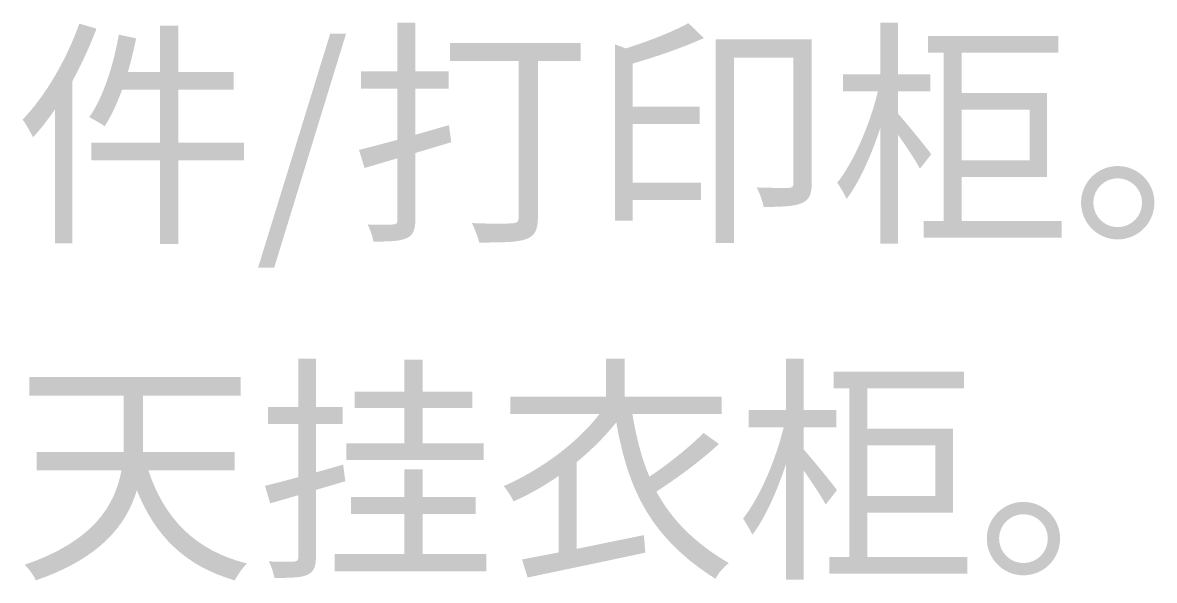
# Model space of a CAD drawing. Header units: millimetres. Extents: x -4600 to 229000, y -4300 to 19460.
# Drawn here: x 101606 to 102955, y 13772 to 14436 of the extents above; entities that cross this region are included whole.
import ezdxf

# ---------------------------------------------------------------- set-up
doc = ezdxf.new("R2010")
doc.units = ezdxf.units.MM
doc.header["$LTSCALE"] = 100
doc.layers.add('A-NOTE', color=7, linetype='Continuous', lineweight=18)

# ---------------------------------------------------------------- blocks, each defined once
blk = doc.blocks.new('A03_SHEET')
at = {"layer": 'A-NOTE'}
h = blk.add_hatch(color=256, dxfattribs=at)
edge = h.paths.add_edge_path()
edge.add_spline(control_points=[(21673.7, 14434.5), (21658.3, 14391.2), (21633.1, 14348.3), (21606.1, 14320.2)], knot_values=[0, 0, 0, 0, 1, 1, 1, 1], degree=3, periodic=0)
edge.add_spline(control_points=[(21606.1, 14320.2), (21609.8, 14315.3), (21616.2, 14304.2), (21618.4, 14299)], knot_values=[0, 0, 0, 0, 1, 1, 1, 1], degree=3, periodic=0)
edge.add_spline(control_points=[(21618.4, 14299), (21627.6, 14308.7), (21636.2, 14320.2), (21644.8, 14332.5)], knot_values=[0, 0, 0, 0, 1, 1, 1, 1], degree=3, periodic=0)
edge.add_line((21644.8, 14332.5), (21644.8, 14172.7))
edge.add_line((21644.8, 14172.7), (21665.4, 14172.7))
edge.add_line((21665.4, 14172.7), (21665.4, 14366))
edge.add_spline(control_points=[(21665.4, 14366), (21676.3, 14386.1), (21686.1, 14407.3), (21694.1, 14428.5)], knot_values=[0, 0, 0, 0, 1, 1, 1, 1], degree=3, periodic=0)
edge.add_line((21694.1, 14428.5), (21673.7, 14434.5))
h = blk.add_hatch(color=256, dxfattribs=at)
edge = h.paths.add_edge_path()
edge.add_line((21687.8, 14292.7), (21687.8, 14271.8))
edge.add_line((21687.8, 14271.8), (21770, 14271.8))
edge.add_line((21770, 14271.8), (21770, 14172.1))
edge.add_line((21770, 14172.1), (21791.5, 14172.1))
edge.add_line((21791.5, 14172.1), (21791.5, 14271.8))
edge.add_line((21791.5, 14271.8), (21870, 14271.8))
edge.add_line((21870, 14271.8), (21870, 14292.7))
edge.add_line((21870, 14292.7), (21791.5, 14292.7))
edge.add_line((21791.5, 14292.7), (21791.5, 14356))
edge.add_line((21791.5, 14356), (21857.4, 14356))
edge.add_line((21857.4, 14356), (21857.4, 14376.9))
edge.add_line((21857.4, 14376.9), (21791.5, 14376.9))
edge.add_line((21791.5, 14376.9), (21791.5, 14432.2))
edge.add_line((21791.5, 14432.2), (21770, 14432.2))
edge.add_line((21770, 14432.2), (21770, 14376.9))
edge.add_line((21770, 14376.9), (21731.6, 14376.9))
edge.add_spline(control_points=[(21731.6, 14376.9), (21735.3, 14389.8), (21738.5, 14403.6), (21741.4, 14417)], knot_values=[0, 0, 0, 0, 1, 1, 1, 1], degree=3, periodic=0)
edge.add_line((21741.4, 14417), (21720.7, 14421.3))
edge.add_spline(control_points=[(21720.7, 14421.3), (21714.1, 14383.8), (21702.1, 14346.8), (21685.5, 14323.1)], knot_values=[0, 0, 0, 0, 1, 1, 1, 1], degree=3, periodic=0)
edge.add_spline(control_points=[(21685.5, 14323.1), (21690.6, 14320.5), (21699.8, 14315.3), (21703.8, 14312.2)], knot_values=[0, 0, 0, 0, 1, 1, 1, 1], degree=3, periodic=0)
edge.add_spline(control_points=[(21703.8, 14312.2), (21711.6, 14324.2), (21718.7, 14339.4), (21724.7, 14356)], knot_values=[0, 0, 0, 0, 1, 1, 1, 1], degree=3, periodic=0)
edge.add_line((21724.7, 14356), (21770, 14356))
edge.add_line((21770, 14356), (21770, 14292.7))
edge.add_line((21770, 14292.7), (21687.8, 14292.7))
h = blk.add_hatch(color=256, dxfattribs=at)
edge = h.paths.add_edge_path()
edge.add_line((22052.8, 14435.7), (22052.8, 14377.8))
edge.add_line((22052.8, 14377.8), (22009.5, 14377.8))
edge.add_line((22009.5, 14377.8), (22009.5, 14357.2))
edge.add_line((22009.5, 14357.2), (22052.8, 14357.2))
edge.add_line((22052.8, 14357.2), (22052.8, 14296.1))
edge.add_spline(control_points=[(22052.8, 14296.1), (22035.6, 14291.5), (22019.8, 14287.3), (22006.9, 14284.1)], knot_values=[0, 0, 0, 0, 1, 1, 1, 1], degree=3, periodic=0)
edge.add_line((22006.9, 14284.1), (22013.5, 14262.6))
edge.add_line((22013.5, 14262.6), (22052.8, 14274.1))
edge.add_line((22052.8, 14274.1), (22052.8, 14200.7))
edge.add_spline(control_points=[(22052.8, 14200.7), (22052.8, 14196.7), (22051.1, 14195.3), (22047, 14195.3)], knot_values=[0, 0, 0, 0, 1, 1, 1, 1], degree=3, periodic=0)
edge.add_spline(control_points=[(22047, 14195.3), (22043.3, 14195), (22030.7, 14195), (22017.2, 14195.3)], knot_values=[0, 0, 0, 0, 1, 1, 1, 1], degree=3, periodic=0)
edge.add_spline(control_points=[(22017.2, 14195.3), (22020.1, 14189.6), (22023.3, 14180.7), (22024.1, 14174.9)], knot_values=[0, 0, 0, 0, 1, 1, 1, 1], degree=3, periodic=0)
edge.add_spline(control_points=[(22024.1, 14174.9), (22044.2, 14174.9), (22055.9, 14175.5), (22063.7, 14179)], knot_values=[0, 0, 0, 0, 1, 1, 1, 1], degree=3, periodic=0)
edge.add_spline(control_points=[(22063.7, 14179), (22071.1, 14182.4), (22074, 14188.4), (22074, 14200.4)], knot_values=[0, 0, 0, 0, 1, 1, 1, 1], degree=3, periodic=0)
edge.add_line((22074, 14200.4), (22074, 14280.4))
edge.add_line((22074, 14280.4), (22116.9, 14293.3))
edge.add_line((22116.9, 14293.3), (22114.1, 14313.6))
edge.add_line((22114.1, 14313.6), (22074, 14302.1))
edge.add_line((22074, 14302.1), (22074, 14357.2))
edge.add_line((22074, 14357.2), (22113.8, 14357.2))
edge.add_line((22113.8, 14357.2), (22113.8, 14377.8))
edge.add_line((22113.8, 14377.8), (22074, 14377.8))
edge.add_line((22074, 14377.8), (22074, 14435.7))
edge.add_line((22074, 14435.7), (22052.8, 14435.7))
h = blk.add_hatch(color=256, dxfattribs=at)
edge = h.paths.add_edge_path()
edge.add_spline(control_points=[(22399.4, 14435.1), (22381.7, 14425.1), (22352.2, 14413.6), (22324.9, 14405)], knot_values=[0, 0, 0, 0, 1, 1, 1, 1], degree=3, periodic=0)
edge.add_line((22324.9, 14405), (22311.8, 14409.9))
edge.add_line((22311.8, 14409.9), (22311.8, 14199.9))
edge.add_line((22311.8, 14199.9), (22333.2, 14199.9))
edge.add_line((22333.2, 14199.9), (22333.2, 14224.5))
edge.add_line((22333.2, 14224.5), (22414.3, 14224.5))
edge.add_line((22414.3, 14224.5), (22414.3, 14245.1))
edge.add_line((22414.3, 14245.1), (22333.2, 14245.1))
edge.add_line((22333.2, 14245.1), (22333.2, 14314.8))
edge.add_line((22333.2, 14314.8), (22412.9, 14314.8))
edge.add_line((22412.9, 14314.8), (22412.9, 14335.7))
edge.add_line((22412.9, 14335.7), (22333.2, 14335.7))
edge.add_line((22333.2, 14335.7), (22333.2, 14387))
edge.add_spline(control_points=[(22333.2, 14387), (22362.5, 14395.5), (22394, 14406.4), (22417.8, 14417.3)], knot_values=[0, 0, 0, 0, 1, 1, 1, 1], degree=3, periodic=0)
edge.add_line((22417.8, 14417.3), (22399.4, 14435.1))
h = blk.add_hatch(color=256, dxfattribs=at)
edge = h.paths.add_edge_path()
edge.add_line((22628, 14435.7), (22628, 14374.3))
edge.add_line((22628, 14374.3), (22583.6, 14374.3))
edge.add_line((22583.6, 14374.3), (22583.6, 14353.7))
edge.add_line((22583.6, 14353.7), (22625.2, 14353.7))
edge.add_spline(control_points=[(22625.2, 14353.7), (22615.7, 14314.2), (22596.2, 14269.2), (22576.8, 14245.1)], knot_values=[0, 0, 0, 0, 1, 1, 1, 1], degree=3, periodic=0)
edge.add_spline(control_points=[(22576.8, 14245.1), (22580.2, 14240), (22585.6, 14231.4), (22587.9, 14225.7)], knot_values=[0, 0, 0, 0, 1, 1, 1, 1], degree=3, periodic=0)
edge.add_spline(control_points=[(22587.9, 14225.7), (22602.8, 14245.1), (22617.2, 14277.2), (22628, 14309.9)], knot_values=[0, 0, 0, 0, 1, 1, 1, 1], degree=3, periodic=0)
edge.add_line((22628, 14309.9), (22628, 14172.4))
edge.add_line((22628, 14172.4), (22649, 14172.4))
edge.add_line((22649, 14172.4), (22649, 14302.4))
edge.add_spline(control_points=[(22649, 14302.4), (22659, 14288.4), (22670.5, 14270.9), (22675.3, 14261.8)], knot_values=[0, 0, 0, 0, 1, 1, 1, 1], degree=3, periodic=0)
edge.add_line((22675.3, 14261.8), (22688.8, 14278.9))
edge.add_spline(control_points=[(22688.8, 14278.9), (22683.1, 14287), (22658.1, 14317.3), (22649, 14327.6)], knot_values=[0, 0, 0, 0, 1, 1, 1, 1], degree=3, periodic=0)
edge.add_line((22649, 14327.6), (22649, 14353.7))
edge.add_line((22649, 14353.7), (22687.9, 14353.7))
edge.add_line((22687.9, 14353.7), (22687.9, 14374.3))
edge.add_line((22687.9, 14374.3), (22649, 14374.3))
edge.add_line((22649, 14374.3), (22649, 14435.7))
edge.add_line((22649, 14435.7), (22628, 14435.7))
for points in [[(21886.6, 14143.7), (21905.8, 14143.7), (21991.5, 14422.5), (21972.6, 14422.5), (21886.6, 14143.7)], [(22061.1, 14034.2), (22061.1, 13996.4), (22001.8, 13996.4), (22001.8, 13976.9), (22061.1, 13976.9), (22061.1, 13934.8), (21991.7, 13934.8), (21991.7, 13914.8), (22155.6, 13914.8), (22155.6, 13934.8), (22082.9, 13934.8), (22082.9, 13976.9), (22141.9, 13976.9), (22141.9, 13996.4), (22082.9, 13996.4), (22082.9, 14034.2), (22061.1, 14034.2)], [(22061.1, 13903.9), (22061.1, 13870.6), (21997.2, 13870.6), (21997.2, 13850.6), (22061.1, 13850.6), (22061.1, 13802.7), (21978, 13802.7), (21978, 13782.1), (22158.5, 13782.1), (22158.5, 13802.7), (22082.9, 13802.7), (22082.9, 13850.6), (22145.9, 13850.6), (22145.9, 13870.6), (22082.9, 13870.6), (22082.9, 13903.9), (22061.1, 13903.9)]]:
    blk.add_hatch(color=256, dxfattribs=at).paths.add_polyline_path(points)
h = blk.add_hatch(color=256, dxfattribs=at)
h.paths.add_polyline_path([(22679.6, 14199.3), (22679.6, 14179.5), (22844.1, 14179.5), (22844.1, 14199.3), (22724.9, 14199.3), (22724.9, 14252), (22826.9, 14252), (22826.9, 14352), (22724.9, 14352), (22724.9, 14400.1), (22840.3, 14400.1), (22840.3, 14419.9), (22684.8, 14419.9), (22684.8, 14400.1), (22703.4, 14400.1), (22703.4, 14199.3), (22679.6, 14199.3)])
h.paths.add_polyline_path([(22724.9, 14332.2), (22806, 14332.2), (22806, 14271.8), (22724.9, 14271.8), (22724.9, 14332.2)], flags=0)
h = blk.add_hatch(color=256, dxfattribs=at)
edge = h.paths.add_edge_path()
edge.add_line((22115.5, 14411.6), (22115.5, 14390.1))
edge.add_line((22115.5, 14390.1), (22197.2, 14390.1))
edge.add_line((22197.2, 14390.1), (22197.2, 14203.9))
edge.add_spline(control_points=[(22197.2, 14203.9), (22197.2, 14198.4), (22195.2, 14196.7), (22189.4, 14196.7)], knot_values=[0, 0, 0, 0, 1, 1, 1, 1], degree=3, periodic=0)
edge.add_spline(control_points=[(22189.4, 14196.7), (22183.1, 14196.1), (22162.5, 14196.1), (22141.3, 14197)], knot_values=[0, 0, 0, 0, 1, 1, 1, 1], degree=3, periodic=0)
edge.add_spline(control_points=[(22141.3, 14197), (22144.7, 14190.7), (22148.7, 14180.1), (22150.2, 14173.8)], knot_values=[0, 0, 0, 0, 1, 1, 1, 1], degree=3, periodic=0)
edge.add_spline(control_points=[(22150.2, 14173.8), (22177.4, 14173.8), (22195.4, 14174.1), (22206, 14177.8), (22216.4, 14181.5), (22220.1, 14189), (22220.1, 14203.6)], knot_values=[0, 0, 0, 0, 1, 1, 1, 2, 2, 2, 2], degree=3, periodic=0)
edge.add_line((22220.1, 14203.6), (22220.1, 14390.1))
edge.add_line((22220.1, 14390.1), (22271.1, 14390.1))
edge.add_line((22271.1, 14390.1), (22271.1, 14411.6))
edge.add_line((22271.1, 14411.6), (22115.5, 14411.6))
h = blk.add_hatch(color=256, dxfattribs=at)
edge = h.paths.add_edge_path()
edge.add_line((22432.1, 14415.6), (22432.1, 14173.2))
edge.add_line((22432.1, 14173.2), (22453.9, 14173.2))
edge.add_line((22453.9, 14173.2), (22453.9, 14394.1))
edge.add_line((22453.9, 14394.1), (22524.6, 14394.1))
edge.add_line((22524.6, 14394.1), (22524.6, 14244.8))
edge.add_spline(control_points=[(22524.6, 14244.8), (22524.6, 14240.6), (22523.5, 14239.1), (22518.9, 14238.8)], knot_values=[0, 0, 0, 0, 1, 1, 1, 1], degree=3, periodic=0)
edge.add_spline(control_points=[(22518.9, 14238.8), (22514, 14238.8), (22498, 14238.8), (22480.8, 14239.4)], knot_values=[0, 0, 0, 0, 1, 1, 1, 1], degree=3, periodic=0)
edge.add_spline(control_points=[(22480.8, 14239.4), (22484.2, 14233.1), (22488, 14222.8), (22489.1, 14216.2)], knot_values=[0, 0, 0, 0, 1, 1, 1, 1], degree=3, periodic=0)
edge.add_spline(control_points=[(22489.1, 14216.2), (22510.6, 14216.2), (22525.5, 14216.8), (22534.7, 14220.8)], knot_values=[0, 0, 0, 0, 1, 1, 1, 1], degree=3, periodic=0)
edge.add_spline(control_points=[(22534.7, 14220.8), (22543.8, 14224.5), (22546.4, 14232.2), (22546.4, 14244.6)], knot_values=[0, 0, 0, 0, 1, 1, 1, 1], degree=3, periodic=0)
edge.add_line((22546.4, 14244.6), (22546.4, 14415.6))
edge.add_line((22546.4, 14415.6), (22432.1, 14415.6))
h = blk.add_hatch(color=256, dxfattribs=at)
edge = h.paths.add_edge_path()
edge.add_spline(control_points=[(22910.8, 14264.9), (22887, 14264.9), (22867.3, 14245.4), (22867.3, 14221.4), (22867.3, 14197), (22887, 14177.5), (22910.8, 14177.5), (22935.2, 14177.5), (22954.7, 14197), (22954.7, 14221.4), (22954.7, 14245.4), (22935.2, 14264.9), (22910.8, 14264.9)], knot_values=[0, 0, 0, 0, 1, 1, 1, 2, 2, 2, 3, 3, 3, 4, 4, 4, 4], degree=3, periodic=0)
edge = h.paths.add_edge_path(flags=0)
edge.add_spline(control_points=[(22910.8, 14192.1), (22895.1, 14192.1), (22881.9, 14205), (22881.9, 14221.4), (22881.9, 14237.1), (22895.1, 14250.3), (22910.8, 14250.3), (22927.1, 14250.3), (22940, 14237.1), (22940, 14221.4), (22940, 14205), (22927.1, 14192.1), (22910.8, 14192.1)], knot_values=[0, 0, 0, 0, 1, 1, 1, 2, 2, 2, 3, 3, 3, 4, 4, 4, 4], degree=3, periodic=0)
h = blk.add_hatch(color=256, dxfattribs=at)
edge = h.paths.add_edge_path()
edge.add_line((21934.7, 14035.7), (21934.7, 13977.8))
edge.add_line((21934.7, 13977.8), (21898.6, 13977.8))
edge.add_line((21898.6, 13977.8), (21898.6, 13957.7))
edge.add_line((21898.6, 13957.7), (21934.7, 13957.7))
edge.add_line((21934.7, 13957.7), (21934.7, 13894.4))
edge.add_spline(control_points=[(21934.7, 13894.4), (21919.8, 13890.4), (21906.1, 13886.7), (21894.9, 13884.1)], knot_values=[0, 0, 0, 0, 1, 1, 1, 1], degree=3, periodic=0)
edge.add_line((21894.9, 13884.1), (21901.2, 13863.2))
edge.add_line((21901.2, 13863.2), (21934.7, 13872.9))
edge.add_line((21934.7, 13872.9), (21934.7, 13799.3))
edge.add_spline(control_points=[(21934.7, 13799.3), (21934.7, 13795.3), (21933, 13794.1), (21929.3, 13793.9)], knot_values=[0, 0, 0, 0, 1, 1, 1, 1], degree=3, periodic=0)
edge.add_spline(control_points=[(21929.3, 13793.9), (21925.6, 13793.9), (21913, 13793.6), (21899.5, 13794.1)], knot_values=[0, 0, 0, 0, 1, 1, 1, 1], degree=3, periodic=0)
edge.add_spline(control_points=[(21899.5, 13794.1), (21902.4, 13788.7), (21905.2, 13779.8), (21906.1, 13774.4)], knot_values=[0, 0, 0, 0, 1, 1, 1, 1], degree=3, periodic=0)
edge.add_spline(control_points=[(21906.1, 13774.4), (21925.9, 13774.4), (21937.9, 13774.7), (21945.3, 13778.1), (21952.8, 13781.5), (21955.6, 13787.3), (21955.6, 13799.3)], knot_values=[0, 0, 0, 0, 1, 1, 1, 2, 2, 2, 2], degree=3, periodic=0)
edge.add_line((21955.6, 13799.3), (21955.6, 13879.2))
edge.add_line((21955.6, 13879.2), (21990.6, 13889.5))
edge.add_line((21990.6, 13889.5), (21988, 13909.3))
edge.add_line((21988, 13909.3), (21955.6, 13900.1))
edge.add_line((21955.6, 13900.1), (21955.6, 13957.7))
edge.add_line((21955.6, 13957.7), (21987.4, 13957.7))
edge.add_line((21987.4, 13957.7), (21987.4, 13977.8))
edge.add_line((21987.4, 13977.8), (21955.6, 13977.8))
edge.add_line((21955.6, 13977.8), (21955.6, 14035.7))
edge.add_line((21955.6, 14035.7), (21934.7, 14035.7))
h = blk.add_hatch(color=256, dxfattribs=at)
edge = h.paths.add_edge_path()
edge.add_line((22301.4, 14035.7), (22301.4, 13990.4))
edge.add_line((22301.4, 13990.4), (22187.4, 13990.4))
edge.add_line((22187.4, 13990.4), (22187.4, 13969.8))
edge.add_line((22187.4, 13969.8), (22293.7, 13969.8))
edge.add_spline(control_points=[(22293.7, 13969.8), (22267.6, 13935.7), (22224.1, 13903.3), (22179.4, 13883.8)], knot_values=[0, 0, 0, 0, 1, 1, 1, 1], degree=3, periodic=0)
edge.add_spline(control_points=[(22179.4, 13883.8), (22182.8, 13879.5), (22188.9, 13870.9), (22191.1, 13865.5)], knot_values=[0, 0, 0, 0, 1, 1, 1, 1], degree=3, periodic=0)
edge.add_spline(control_points=[(22191.1, 13865.5), (22209.8, 13873.8), (22227.8, 13884.1), (22244.7, 13895.8)], knot_values=[0, 0, 0, 0, 1, 1, 1, 1], degree=3, periodic=0)
edge.add_line((22244.7, 13895.8), (22244.7, 13804.7))
edge.add_line((22244.7, 13804.7), (22201.2, 13796.4))
edge.add_line((22201.2, 13796.4), (22207.8, 13774.9))
edge.add_spline(control_points=[(22207.8, 13774.9), (22245, 13782.7), (22298.6, 13793.9), (22348.1, 13804.5)], knot_values=[0, 0, 0, 0, 1, 1, 1, 1], degree=3, periodic=0)
edge.add_line((22348.1, 13804.5), (22346.4, 13825.4))
edge.add_line((22346.4, 13825.4), (22266.2, 13809))
edge.add_line((22266.2, 13809), (22266.2, 13912.2))
edge.add_spline(control_points=[(22266.2, 13912.2), (22284, 13926.8), (22300, 13942.8), (22313.5, 13959.7)], knot_values=[0, 0, 0, 0, 1, 1, 1, 1], degree=3, periodic=0)
edge.add_spline(control_points=[(22313.5, 13959.7), (22327.8, 13877.8), (22355.3, 13821.9), (22431.8, 13773.2)], knot_values=[0, 0, 0, 0, 1, 1, 1, 1], degree=3, periodic=0)
edge.add_spline(control_points=[(22431.8, 13773.2), (22434.7, 13779.8), (22441.8, 13787.8), (22447.6, 13792.1)], knot_values=[0, 0, 0, 0, 1, 1, 1, 1], degree=3, periodic=0)
edge.add_spline(control_points=[(22447.6, 13792.1), (22406, 13816.5), (22379.4, 13844), (22361.3, 13877.2)], knot_values=[0, 0, 0, 0, 1, 1, 1, 1], degree=3, periodic=0)
edge.add_spline(control_points=[(22361.3, 13877.2), (22384.8, 13892.4), (22414.3, 13913.9), (22435.8, 13933.9)], knot_values=[0, 0, 0, 0, 1, 1, 1, 1], degree=3, periodic=0)
edge.add_line((22435.8, 13933.9), (22417.5, 13947.1))
edge.add_spline(control_points=[(22417.5, 13947.1), (22401.1, 13930.5), (22375.4, 13909.9), (22353, 13895)], knot_values=[0, 0, 0, 0, 1, 1, 1, 1], degree=3, periodic=0)
edge.add_spline(control_points=[(22353, 13895), (22343.6, 13917), (22337.3, 13941.7), (22332.7, 13969.8)], knot_values=[0, 0, 0, 0, 1, 1, 1, 1], degree=3, periodic=0)
edge.add_line((22332.7, 13969.8), (22439.2, 13969.8))
edge.add_line((22439.2, 13969.8), (22439.2, 13990.4))
edge.add_line((22439.2, 13990.4), (22323.5, 13990.4))
edge.add_line((22323.5, 13990.4), (22323.5, 14035.7))
edge.add_line((22323.5, 14035.7), (22301.4, 14035.7))
h = blk.add_hatch(color=256, dxfattribs=at)
edge = h.paths.add_edge_path()
edge.add_line((22515.7, 14035.7), (22515.7, 13974.3))
edge.add_line((22515.7, 13974.3), (22471.3, 13974.3))
edge.add_line((22471.3, 13974.3), (22471.3, 13953.7))
edge.add_line((22471.3, 13953.7), (22512.9, 13953.7))
edge.add_spline(control_points=[(22512.9, 13953.7), (22503.4, 13914.2), (22483.9, 13869.2), (22464.5, 13845.1)], knot_values=[0, 0, 0, 0, 1, 1, 1, 1], degree=3, periodic=0)
edge.add_spline(control_points=[(22464.5, 13845.1), (22467.9, 13840), (22473.3, 13831.4), (22475.6, 13825.7)], knot_values=[0, 0, 0, 0, 1, 1, 1, 1], degree=3, periodic=0)
edge.add_spline(control_points=[(22475.6, 13825.7), (22490.5, 13845.1), (22504.9, 13877.2), (22515.7, 13909.9)], knot_values=[0, 0, 0, 0, 1, 1, 1, 1], degree=3, periodic=0)
edge.add_line((22515.7, 13909.9), (22515.7, 13772.4))
edge.add_line((22515.7, 13772.4), (22536.7, 13772.4))
edge.add_line((22536.7, 13772.4), (22536.7, 13902.4))
edge.add_spline(control_points=[(22536.7, 13902.4), (22546.7, 13888.4), (22558.1, 13870.9), (22563, 13861.8)], knot_values=[0, 0, 0, 0, 1, 1, 1, 1], degree=3, periodic=0)
edge.add_line((22563, 13861.8), (22576.5, 13878.9))
edge.add_spline(control_points=[(22576.5, 13878.9), (22570.8, 13887), (22545.8, 13917.3), (22536.7, 13927.6)], knot_values=[0, 0, 0, 0, 1, 1, 1, 1], degree=3, periodic=0)
edge.add_line((22536.7, 13927.6), (22536.7, 13953.7))
edge.add_line((22536.7, 13953.7), (22575.6, 13953.7))
edge.add_line((22575.6, 13953.7), (22575.6, 13974.3))
edge.add_line((22575.6, 13974.3), (22536.7, 13974.3))
edge.add_line((22536.7, 13974.3), (22536.7, 14035.7))
edge.add_line((22536.7, 14035.7), (22515.7, 14035.7))
h = blk.add_hatch(color=256, dxfattribs=at)
edge = h.paths.add_edge_path()
edge.add_line((21614.1, 14013.6), (21614.1, 13991.5))
edge.add_line((21614.1, 13991.5), (21726.7, 13991.5))
edge.add_line((21726.7, 13991.5), (21726.7, 13940.5))
edge.add_line((21726.7, 13940.5), (21726.5, 13924.5))
edge.add_line((21726.5, 13924.5), (21623, 13924.5))
edge.add_line((21623, 13924.5), (21623, 13902.4))
edge.add_line((21623, 13902.4), (21723.9, 13902.4))
edge.add_spline(control_points=[(21723.9, 13902.4), (21716.1, 13860.6), (21690.6, 13818.2), (21608.7, 13790.1)], knot_values=[0, 0, 0, 0, 1, 1, 1, 1], degree=3, periodic=0)
edge.add_spline(control_points=[(21608.7, 13790.1), (21613, 13785.8), (21619.6, 13777), (21621.9, 13771.5)], knot_values=[0, 0, 0, 0, 1, 1, 1, 1], degree=3, periodic=0)
edge.add_spline(control_points=[(21621.9, 13771.5), (21698.7, 13797.9), (21729.9, 13837.4), (21742.2, 13878.9)], knot_values=[0, 0, 0, 0, 1, 1, 1, 1], degree=3, periodic=0)
edge.add_spline(control_points=[(21742.2, 13878.9), (21764, 13824.2), (21800.1, 13788.4), (21858.8, 13771.5)], knot_values=[0, 0, 0, 0, 1, 1, 1, 1], degree=3, periodic=0)
edge.add_spline(control_points=[(21858.8, 13771.5), (21862.3, 13777.8), (21868.6, 13787), (21873.4, 13791.6)], knot_values=[0, 0, 0, 0, 1, 1, 1, 1], degree=3, periodic=0)
edge.add_spline(control_points=[(21873.4, 13791.6), (21811.5, 13807), (21774.6, 13845.7), (21756, 13902.4)], knot_values=[0, 0, 0, 0, 1, 1, 1, 1], degree=3, periodic=0)
edge.add_line((21756, 13902.4), (21858.8, 13902.4))
edge.add_line((21858.8, 13902.4), (21858.8, 13924.5))
edge.add_line((21858.8, 13924.5), (21749.4, 13924.5))
edge.add_line((21749.4, 13924.5), (21749.7, 13940.5))
edge.add_line((21749.7, 13940.5), (21749.7, 13991.5))
edge.add_line((21749.7, 13991.5), (21866, 13991.5))
edge.add_line((21866, 13991.5), (21866, 14013.6))
edge.add_line((21866, 14013.6), (21614.1, 14013.6))
h = blk.add_hatch(color=256, dxfattribs=at)
h.paths.add_polyline_path([(22567.3, 13799.3), (22567.3, 13779.5), (22731.8, 13779.5), (22731.8, 13799.3), (22612.6, 13799.3), (22612.6, 13852), (22714.6, 13852), (22714.6, 13952), (22612.6, 13952), (22612.6, 14000.1), (22728, 14000.1), (22728, 14019.9), (22572.5, 14019.9), (22572.5, 14000.1), (22591.1, 14000.1), (22591.1, 13799.3), (22567.3, 13799.3)])
h.paths.add_polyline_path([(22612.6, 13932.2), (22693.7, 13932.2), (22693.7, 13871.8), (22612.6, 13871.8), (22612.6, 13932.2)], flags=0)
h = blk.add_hatch(color=256, dxfattribs=at)
edge = h.paths.add_edge_path()
edge.add_spline(control_points=[(22798.5, 13864.9), (22774.7, 13864.9), (22755, 13845.4), (22755, 13821.4), (22755, 13797), (22774.7, 13777.5), (22798.5, 13777.5), (22822.9, 13777.5), (22842.3, 13797), (22842.3, 13821.4), (22842.3, 13845.4), (22822.9, 13864.9), (22798.5, 13864.9)], knot_values=[0, 0, 0, 0, 1, 1, 1, 2, 2, 2, 3, 3, 3, 4, 4, 4, 4], degree=3, periodic=0)
edge = h.paths.add_edge_path(flags=0)
edge.add_spline(control_points=[(22798.5, 13792.1), (22782.8, 13792.1), (22769.6, 13805), (22769.6, 13821.4), (22769.6, 13837.1), (22782.8, 13850.3), (22798.5, 13850.3), (22814.8, 13850.3), (22827.7, 13837.1), (22827.7, 13821.4), (22827.7, 13805), (22814.8, 13792.1), (22798.5, 13792.1)], knot_values=[0, 0, 0, 0, 1, 1, 1, 2, 2, 2, 3, 3, 3, 4, 4, 4, 4], degree=3, periodic=0)

msp = doc.modelspace()

# ---------------------------------------------------------------- block references
msp.add_blockref('A03_SHEET', (80000, 0))

doc.saveas('drawing.dxf')
